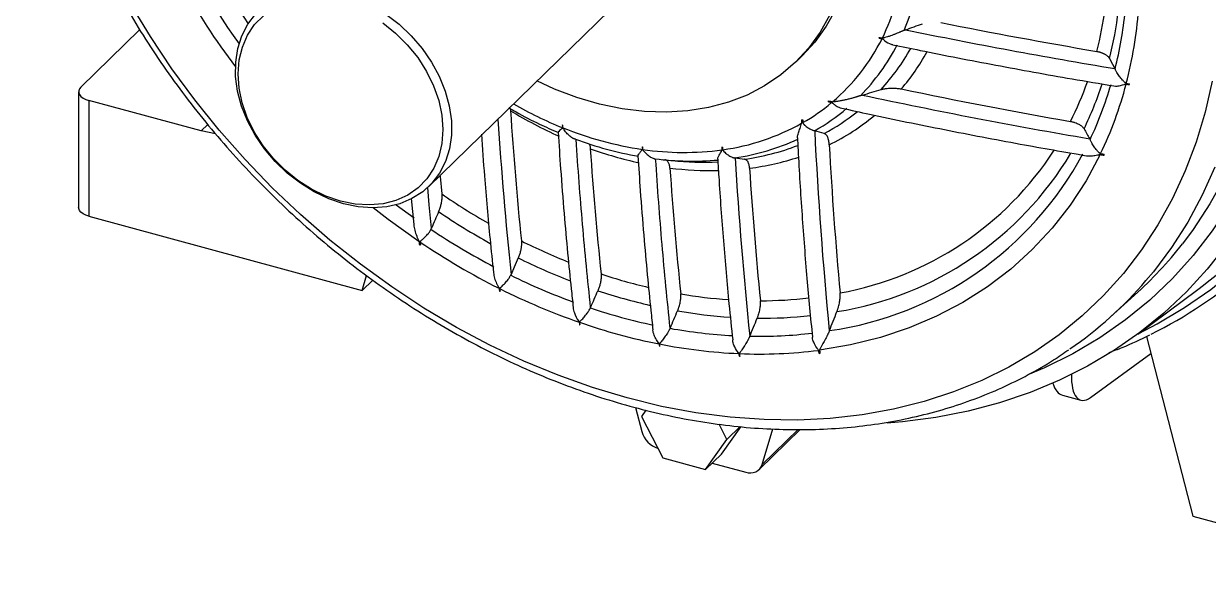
# Model space of a CAD drawing. Header units: millimetres. Extents: x 15 to 1184, y 5 to 836.
# Drawn here: x 770.6 to 862.7, y 139.5 to 183.5 of the extents above; entities that cross this region are included whole.
import ezdxf

# ---------------------------------------------------------------- set-up
doc = ezdxf.new("R2010")
doc.units = ezdxf.units.MM

msp = doc.modelspace()

# ---------------------------------------------------------------- linework, layer by layer
at = {"color": 7, "linetype": 'Continuous', "lineweight": 25}
for p, q in [((802.072, 170.859), (819.923, 188.282)), ((775.021, 178.581), (779.59, 183.04)), ((830.614, 180.55), (831.086, 181.012)), ((774.848, 178.221), (774.848, 169.22)), ((775.648, 177.537), (775.648, 168.537)), ((784.37, 175.167), (775.648, 177.537)), ((808.388, 176.922), (808.416, 176.736)), ((784.37, 175.167), (784.883, 175.668)), ((785.475, 174.951), (784.37, 175.167)), ((830.718, 174.634), (830.729, 174.412)), ((820.197, 172.944), (820.967, 172.866)), ((824.519, 172.975), (824.531, 172.774)), ((799.532, 169.434), (800.923, 168.417)), ((800.705, 169.911), (800.894, 167.886)), ((775.648, 168.537), (796.874, 162.768)), ((796.874, 162.768), (797.22, 163.926)), ((796.874, 162.768), (797.703, 163.577)), ((855.024, 160.686), (856.924, 162.396)), ((857.175, 159.374), (861.844, 162.844)), ((827.01, 159.208), (827.011, 159.211)), ((857.844, 159.193), (861.437, 145.222)), ((853.507, 154.453), (858.188, 157.857)), ((851.316, 154.623), (852.738, 154.236)), ((818.129, 153.671), (818.613, 151.79)), ((818.945, 153.462), (818.603, 152.98)), ((818.603, 152.98), (820.262, 149.743)), ((825.241, 151.175), (824.629, 152.369)), ((824.818, 150.048), (826.333, 152.18)), ((825.241, 151.175), (826.275, 152.185)), ((827.75, 148.851), (830.937, 151.962)), ((827.984, 149.244), (828.81, 152.006)), ((827.984, 149.244), (830.766, 151.959)), ((823.581, 148.841), (825.241, 151.175)), ((820.262, 149.743), (823.581, 148.841)), ((823.581, 148.841), (824.818, 150.048)), ((824.099, 149.346), (826.702, 148.639)), ((861.437, 145.222), (882.663, 139.453))]:
    msp.add_line(p, q, dxfattribs=at)
at = {"color": 7, "linetype": 'Continuous', "lineweight": 25, "flags": 128}
for points in [[(867.852, 188.861), (867.772, 186.197), (867.53, 183.586), (867.128, 181.036), (866.568, 178.557), (865.85, 176.156), (864.978, 173.842), (863.954, 171.623), (862.782, 169.506), (861.466, 167.499), (860.642, 166.391)], [(869.405, 186.432), (869.154, 183.775), (868.741, 181.181), (868.166, 178.659), (867.432, 176.217), (866.541, 173.864), (865.496, 171.606), (864.301, 169.453), (862.959, 167.41), (861.476, 165.486), (859.856, 163.686), (858.105, 162.017), (856.228, 160.483), (854.232, 159.091), (852.124, 157.845), (849.91, 156.75), (848.624, 156.202)], [(857.253, 159.432), (858.681, 160.171), (860.814, 161.44), (862.838, 162.852), (864.745, 164.401), (866.531, 166.083), (868.189, 167.894), (869.714, 169.826), (871.101, 171.875), (872.347, 174.034), (873.447, 176.296), (874.397, 178.654), (875.196, 181.1), (875.839, 183.628), (876.138, 185.113)], [(862.943, 179.033), (862.4, 176.631), (861.705, 174.305), (860.86, 172.064), (859.868, 169.914), (858.733, 167.863), (857.458, 165.918), (856.048, 164.086), (854.508, 162.372), (852.842, 160.783), (851.056, 159.323), (849.157, 157.999), (847.15, 156.814), (845.044, 155.772), (842.843, 154.876), (840.557, 154.131), (838.193, 153.538), (835.759, 153.1), (833.263, 152.817), (830.713, 152.691), (828.118, 152.722), (825.488, 152.911), (822.83, 153.256), (820.155, 153.756), (817.47, 154.41), (814.785, 155.216), (812.109, 156.17), (809.452, 157.269), (806.821, 158.511), (804.227, 159.889), (801.677, 161.401), (799.181, 163.041), (796.746, 164.803), (794.382, 166.681), (792.096, 168.668), (789.896, 170.76), (787.789, 172.947), (785.783, 175.223), (783.883, 177.58), (782.098, 180.01), (780.432, 182.504), (778.891, 185.056)], [(798.733, 184.252), (799.757, 183.467), (800.7, 182.574), (801.545, 181.588), (802.275, 180.53), (802.877, 179.417), (803.34, 178.271), (803.655, 177.114), (803.817, 175.968), (803.821, 174.852), (803.668, 173.79), (803.362, 172.799), (802.907, 171.9), (802.312, 171.108), (801.588, 170.439), (800.75, 169.905), (799.812, 169.516), (798.792, 169.28), (797.709, 169.2), (796.583, 169.279), (795.437, 169.514), (794.29, 169.902), (793.164, 170.435), (792.082, 171.103), (791.062, 171.894), (790.124, 172.793), (789.285, 173.783), (788.561, 174.845), (787.967, 175.96), (787.511, 177.107), (787.205, 178.264), (787.052, 179.41), (787.057, 180.523), (787.218, 181.582), (787.533, 182.568), (787.996, 183.462), (788.598, 184.247)], [(833.24, 184.188), (832.486, 182.851), (831.595, 181.622), (830.573, 180.511), (829.428, 179.526), (828.169, 178.675), (826.807, 177.964), (825.351, 177.4), (823.814, 176.987), (822.207, 176.728), (820.543, 176.624), (818.834, 176.677), (817.095, 176.887), (815.338, 177.251), (813.578, 177.767), (811.828, 178.431), (810.468, 179.054)], [(833.713, 184.65), (832.959, 183.313), (832.068, 182.084), (831.086, 181.012)], [(870.822, 184.998), (870.506, 182.388), (870.035, 179.841), (869.411, 177.366), (868.634, 174.97), (867.708, 172.661), (866.635, 170.446), (865.42, 168.332), (864.065, 166.326), (862.574, 164.434), (860.954, 162.662), (859.208, 161.015), (857.342, 159.499), (855.363, 158.119), (853.275, 156.878), (851.087, 155.78), (848.804, 154.83), (846.434, 154.03), (843.984, 153.383), (841.462, 152.89), (838.876, 152.553), (837.695, 152.453)], [(798.482, 183.569), (799.482, 182.772), (800.395, 181.867), (801.202, 180.871), (801.886, 179.804), (802.434, 178.689), (802.835, 177.549), (803.079, 176.406), (803.163, 175.284), (803.084, 174.206), (802.845, 173.193), (802.449, 172.267), (801.906, 171.447), (801.225, 170.748), (800.422, 170.186), (799.512, 169.772), (798.514, 169.514), (797.449, 169.418), (796.338, 169.486), (795.203, 169.715), (794.069, 170.102), (792.958, 170.639), (791.892, 171.314), (790.894, 172.114), (789.985, 173.023), (789.181, 174.022), (788.501, 175.09), (787.957, 176.206), (787.562, 177.347), (787.322, 178.489), (787.244, 179.61), (787.327, 180.687), (787.572, 181.697), (787.972, 182.62), (788.52, 183.437), (789.205, 184.131)], [(839.123, 183.038), (839.289, 183.097), (839.454, 183.156), (839.62, 183.215), (839.785, 183.274), (839.95, 183.333), (840.115, 183.392), (840.281, 183.451), (840.446, 183.511)], [(854.971, 180.798), (855.203, 180.364), (855.386, 180.023)], [(775.021, 178.581), (774.91, 178.441), (774.855, 178.292), (774.856, 178.141), (774.915, 177.992), (775.029, 177.853), (775.194, 177.727), (775.403, 177.621), (775.648, 177.537)], [(852.993, 175.333), (853.048, 175.237), (853.103, 175.141), (853.158, 175.045), (853.213, 174.949), (853.268, 174.853), (853.323, 174.756), (853.378, 174.66), (853.433, 174.564)], [(854.243, 173.329), (853.151, 171.301), (851.905, 169.389), (850.51, 167.601), (848.973, 165.943), (847.3, 164.424), (845.498, 163.05), (843.575, 161.826), (841.538, 160.758), (839.397, 159.851), (837.161, 159.107), (834.839, 158.53), (832.44, 158.124)], [(863.165, 172.357), (862.179, 170.171), (861.051, 168.083), (859.783, 166.098), (858.38, 164.225), (857.808, 163.538)], [(802.934, 171.701), (802.94, 171.64), (803.065, 170.275)], [(802.281, 167.61), (802.104, 169.432), (801.982, 170.773)], [(775.648, 168.537), (775.403, 168.621), (775.194, 168.727), (775.029, 168.853), (774.915, 168.992), (774.856, 169.14), (774.848, 169.22)], [(801.3, 166.587), (798.901, 168.298), (797.731, 169.2)], [(802.821, 168.895), (802.754, 168.734), (802.686, 168.573), (802.619, 168.413), (802.551, 168.252), (802.484, 168.092), (802.416, 167.931), (802.349, 167.77), (802.281, 167.61)], [(809.014, 165.295), (808.706, 164.581), (808.464, 164.019)], [(820.828, 159.848), (820.899, 160.015), (820.971, 160.182), (821.042, 160.349), (821.114, 160.516), (821.185, 160.683), (821.257, 160.85), (821.329, 161.017), (821.4, 161.184)], [(827.011, 159.211), (827.084, 159.386), (827.157, 159.561), (827.229, 159.735), (827.302, 159.91), (827.375, 160.085), (827.447, 160.26), (827.52, 160.435), (827.592, 160.61)], [(833.203, 159.644), (833.276, 159.829), (833.348, 160.014), (833.421, 160.198), (833.494, 160.383), (833.567, 160.568), (833.64, 160.753), (833.713, 160.937), (833.785, 161.122)]]:
    msp.add_lwpolyline(points, dxfattribs=at)
at = {"color": 7, "linetype": 'Continuous', "lineweight": 25}
for centre, radius, start, end in [((831.729, 213.995), 56.057, 201.28755, 217.13177), ((831.61, 213.837), 54.578, 202.78357, 215.74781), ((831.752, 213.981), 53.303, 204.39793, 214.87511), ((821.209, 190.354), 17.968, 333.70124, 352.19818), ((821.645, 190.419), 18.884, 336.84057, 350.75284), ((824.706, 188.901), 30.233, 345.55011, 351.98477), ((824.657, 188.397), 31.252, 345.92608, 352.86231), ((823.969, 187.733), 32.383, 346.14198, 354.25834), ((823.866, 187.243), 33.476, 345.50947, 355.45089), ((924.541, 596.229), 420.829, 258.66851, 260.34789), ((823.331, 189.339), 15.617, 310.38872, 333.39615), ((921.67, 584.334), 410.697, 258.11114, 258.14782), ((921.666, 584.258), 410.673, 258.11113, 258.14427), ((924.476, 598.048), 423.696, 258.37834, 260.61506), ((823.934, 189.383), 16.367, 315.5032, 332.68821), ((824.796, 189.782), 16.852, 317.45758, 330.89517), ((825.428, 189.808), 17.549, 319.59689, 331.01231), ((854.62, 179.614), 0.868, 24.67559, 28.12528), ((828.045, 187.919), 26.748, 333.3209, 340.51884), ((828.037, 187.426), 27.731, 334.14735, 341.90616), ((827.47, 186.8), 28.757, 334.67955, 343.82651), ((827.427, 186.322), 29.798, 334.31917, 345.41041), ((926.569, 610.501), 437.373, 260.74996, 260.78614), ((926.57, 610.567), 437.386, 260.75182, 260.78614), ((923.76, 587.688), 419.068, 257.87928, 260.33907), ((923.855, 586.069), 416.416, 258.21289, 260.05597), ((824.057, 204.319), 31.134, 240.31918, 248.11544), ((823.335, 189.385), 15.649, 299.90371, 309.88084), ((824.01, 189.387), 16.317, 299.51633, 310.26822), ((920.358, 571.728), 403.749, 257.52448, 257.56968), ((920.344, 571.565), 403.67, 257.52447, 257.55752), ((1109.742, 195.826), 302.952, 183.73493, 186.02649), ((1109.872, 196.718), 302.117, 183.79236, 185.7178), ((826.718, 207.119), 35.47, 238.93694, 245.82456), ((1172.684, 191.581), 342.006, 182.60404, 182.65046), ((1172.885, 191.565), 342.11, 182.60405, 182.63796), ((824.851, 189.836), 16.853, 298.12913, 308.57873), ((825.464, 189.921), 17.605, 296.02632, 309.56643), ((1138.799, 195.517), 326.965, 183.48632, 183.52233), ((1138.815, 195.511), 326.962, 183.48631, 183.52272), ((822.63, 200.571), 27.125, 248.00383, 261.58714), ((822.513, 191.02), 17.478, 277.87802, 299.21514), ((1145.33, 190.194), 313.63, 182.74311, 185.59414), ((823.303, 201.056), 28.293, 249.65902, 259.93195), ((823.076, 191.423), 18.561, 278.61412, 294.41332), ((823.848, 192.205), 19.431, 278.15262, 290.81459), ((1143.935, 190.987), 311.205, 183.11027, 185.23888), ((1112.988, 194.678), 299.108, 184.00482, 185.87672), ((824.923, 202.628), 30.628, 250.32376, 257.74505), ((1145.006, 193.829), 326.962, 183.48631, 183.52272), ((1145.028, 193.824), 326.965, 183.48632, 183.52233), ((821.894, 195.389), 21.89, 261.55943, 277.76895), ((1155.827, 192.519), 331.509, 183.21548, 183.25438), ((1155.914, 192.507), 331.539, 183.21548, 183.25061), ((824.368, 192.778), 20.674, 277.30141, 288.19419), ((829.468, 185.992), 26.611, 278.06727, 331.71728), ((829.647, 186.828), 26.037, 279.14594, 329.04007), ((829.516, 187.368), 25.204, 280.31665, 327.08406), ((926.141, 601.335), 434.003, 260.46424, 260.506), ((926.145, 601.46), 434.042, 260.46971, 260.506), ((822.538, 195.883), 23.06, 262.83572, 275.01021), ((1119.599, 193.045), 299.516, 183.97371, 185.85339), ((824.031, 197.471), 25.388, 262.69437, 271.24366), ((823.397, 196.622), 23.88, 264.16007, 272.72281), ((874.656, 528.145), 358.411, 262.17828, 262.29509), ((1131.01, 191.021), 305.658, 183.36725, 185.97369), ((1129.793, 191.822), 303.429, 183.69411, 185.64605), ((843.181, 189.932), 34.048, 296.17144, 326.60577), ((832.662, 213.275), 52.201, 235.46051, 240.16959), ((832.84, 213.369), 53.657, 235.98207, 241.01997), ((842.152, 189.343), 33.014, 306.6174, 321.69468), ((832.49, 212.859), 54.51, 236.28805, 242.25853), ((1085.827, 195.901), 286.033, 185.88218, 185.93287), ((1085.873, 195.867), 285.99, 185.88882, 185.93287), ((832.642, 212.906), 55.926, 236.03036, 243.317), ((830.702, 209.558), 47.997, 243.46218, 248.24427), ((836.135, 185.475), 31.061, 312.01218, 322.09148), ((830.878, 209.61), 49.416, 243.7391, 248.86516), ((807.456, 164.454), 1.097, 332.52117, 336.68198), ((830.533, 208.984), 50.168, 243.85909, 249.92013), ((829.007, 204.838), 42.979, 251.61532, 256.72743), ((834.27, 183.725), 31.009, 304.65181, 319.38217), ((1086.955, 193.447), 281.089, 186.2315, 186.27616), ((1086.995, 193.428), 281.074, 186.23379, 186.27616), ((830.68, 208.974), 51.532, 243.37158, 250.82659), ((829.183, 204.89), 44.398, 251.65208, 257.11089), ((827.983, 199.661), 37.698, 260.32129, 266.02614), ((827.831, 194.608), 32.638, 270.01058, 276.64364), ((828.878, 204.216), 45.119, 251.58426, 258.00671), ((828.135, 199.719), 39.119, 260.0865, 266.14453), ((1090.746, 191.374), 278.728, 186.4008, 186.44268), ((1090.763, 191.368), 278.726, 186.40105, 186.44267), ((829.028, 204.187), 46.468, 250.83718, 258.7538), ((827.936, 194.49), 33.882, 269.41793, 276.4305), ((827.871, 199.041), 39.846, 259.8038, 266.87153), ((827.689, 193.981), 34.78, 268.88125, 276.93844), ((1096.954, 189.686), 278.726, 186.40105, 186.44267), ((1096.974, 189.681), 278.728, 186.4008, 186.44268), ((828.008, 199.006), 41.187, 258.76532, 267.42243), ((1105.568, 188.381), 281.074, 186.23379, 186.27616), ((827.792, 193.913), 36.09, 267.49132, 277.25144), ((1105.64, 188.369), 281.089, 186.2315, 186.27616), ((1116.827, 187.454), 285.989, 185.88882, 185.93287), ((1116.967, 187.437), 286.033, 185.88218, 185.93287), ((820.423, 152.292), 1.879, 195.47831, 253.64256), ((827.051, 149.56), 0.985, 249.27251, 341.25325)]:
    msp.add_arc(centre, radius, start, end, dxfattribs=at)
for centre, major_axis, ratio, start_param, end_param in [((838.914, 182.47), (0.84, 0.538), 0.418726, 1.065187, 1.201035), ((835.276, 177.453), (1.062, 0.516), 0.250247, 0.972443, 1.133466), ((831.457, 174.783), (0.731, 0.304), 0.397749, 0.457848, 0.480724), ((853.155, 174.004), (0.011, 0.759), 0.530798, 5.435403, 5.550013), ((825.264, 172.956), (0.752, 0.059), 0.149807, 0.601802, 0.654291), ((801.623, 168.072), (0.01, 0.971), 0.771748, 4.110342, 4.224953), ((801.374, 149.535), (97.9, 224.484), 0.030283, 4.778705, 4.784488), ((814.009, 161.737), (0.342, 0.827), 0.778614, 4.634767, 4.69106), ((820.201, 160.054), (0.434, 0.793), 0.723169, 4.816857, 4.844926), ((833.756, 159.151), (0.471, 1.554), 0.422082, 1.377805, 1.393419), ((853.889, 158.068), (1.169, 3.827), 0.381737, 2.179383, 3.610553), ((852.263, 158.51), (0.925, 3.893), 0.417667, 2.528257, 3.128198)]:
    msp.add_ellipse(centre, major_axis=major_axis, ratio=ratio, start_param=start_param, end_param=end_param, dxfattribs=at)
for points, knots in [([(770.577, 212.502), (770.581, 212.052), (770.593, 210.757), (770.721, 208.594), (771.007, 206.012), (771.434, 203.411), (772, 200.801), (772.703, 198.189), (773.54, 195.583), (774.51, 192.99), (775.609, 190.418), (776.834, 187.875), (778.181, 185.368), (779.646, 182.905), (781.224, 180.492), (782.912, 178.137), (784.705, 175.846), (786.595, 173.627), (788.58, 171.485), (790.652, 169.427), (792.805, 167.458), (795.034, 165.586), (797.331, 163.814), (799.691, 162.149), (802.106, 160.595), (804.57, 159.157), (807.074, 157.84), (809.613, 156.646), (812.178, 155.58), (814.762, 154.645), (817.358, 153.845), (819.958, 153.181), (822.553, 152.655), (825.138, 152.27), (827.702, 152.027), (830.24, 151.926), (832.744, 151.968), (835.205, 152.153), (837.616, 152.481), (839.97, 152.949), (842.259, 153.558), (844.477, 154.304), (846.618, 155.184), (848.67, 156.202), (850.406, 157.191), (851.415, 157.893), (851.806, 158.164)], [0, 0, 0, 0, 0.012368, 0.035512, 0.058666, 0.081834, 0.105013, 0.128201, 0.151394, 0.174591, 0.197792, 0.220994, 0.244196, 0.267399, 0.290601, 0.313804, 0.337006, 0.360208, 0.38341, 0.406613, 0.429817, 0.453022, 0.476228, 0.499436, 0.522646, 0.545857, 0.569071, 0.592286, 0.615503, 0.63872, 0.661935, 0.685149, 0.708358, 0.731561, 0.754755, 0.777937, 0.801103, 0.82425, 0.847374, 0.870472, 0.89354, 0.916577, 0.939582, 0.962554, 0.985496, 1, 1, 1, 1]), ([(837.294, 182.345), (837.301, 182.343), (837.329, 182.335), (837.514, 182.173), (837.77, 181.973), (838.036, 181.904), (838.123, 181.881)], [0, 0, 0, 0, 0.020655, 0.088343, 0.700968, 1, 1, 1, 1]), ([(839.007, 182.992), (838.987, 182.984), (838.944, 182.965), (838.878, 182.936), (838.808, 182.906), (838.734, 182.874), (838.656, 182.841), (838.535, 182.79), (838.363, 182.72), (838.152, 182.638), (837.936, 182.56), (837.728, 182.491), (837.571, 182.443), (837.47, 182.416), (837.427, 182.406), (837.396, 182.399), (837.369, 182.394), (837.344, 182.39), (837.326, 182.392), (837.318, 182.393)], [0, 0, 0, 0, 0.036933, 0.0757, 0.116375, 0.159023, 0.2037, 0.250453, 0.367311, 0.499269, 0.617556, 0.749422, 0.874672, 0.909709, 0.937327, 0.954782, 0.968651, 0.98674, 1, 1, 1, 1]), ([(838.123, 181.878), (838.834, 181.73), (841.487, 181.179), (846.126, 180.28), (851.151, 179.365), (854.231, 178.855), (855.318, 178.675)], [0, 0, 0, 0, 0.125835, 0.469279, 0.812724, 1, 1, 1, 1]), ([(853.982, 181.357), (854.011, 181.352), (854.067, 181.342), (854.149, 181.323), (854.225, 181.303), (854.298, 181.28), (854.366, 181.256), (854.43, 181.231), (854.49, 181.205), (854.545, 181.178), (854.617, 181.14), (854.7, 181.088), (854.789, 181.02), (854.863, 180.948), (854.925, 180.875), (854.956, 180.823), (854.971, 180.798)], [0, 0, 0, 0, 0.062303, 0.12291, 0.181823, 0.239042, 0.294568, 0.348401, 0.400544, 0.450997, 0.499761, 0.603998, 0.706113, 0.806131, 0.904082, 1, 1, 1, 1]), ([(856.277, 178.867), (856.273, 178.868), (856.263, 178.87), (856.248, 178.877), (856.233, 178.887), (856.215, 178.9), (856.192, 178.919), (856.161, 178.946), (856.116, 178.988), (856.057, 179.047), (855.967, 179.142), (855.862, 179.264), (855.744, 179.415), (855.641, 179.563), (855.557, 179.697), (855.494, 179.807), (855.446, 179.898), (855.421, 179.951), (855.409, 179.977)], [0, 0, 0, 0, 0.009161, 0.019582, 0.031564, 0.045345, 0.062903, 0.090013, 0.125652, 0.184517, 0.250729, 0.381516, 0.50014, 0.630462, 0.749555, 0.836821, 0.920238, 1, 1, 1, 1]), ([(855.318, 178.673), (855.4, 178.666), (855.573, 178.651), (855.841, 178.707), (856.044, 178.763), (856.15, 178.795), (856.206, 178.811), (856.238, 178.818), (856.256, 178.816), (856.264, 178.816)], [0, 0, 0, 0, 0.312184, 0.655598, 0.827765, 0.913896, 0.956964, 0.981692, 1, 1, 1, 1]), ([(835.609, 177.912), (835.587, 177.904), (835.542, 177.889), (835.471, 177.865), (835.396, 177.84), (835.316, 177.815), (835.232, 177.789), (835.143, 177.762), (834.996, 177.72), (834.781, 177.662), (834.512, 177.597), (834.238, 177.539), (834.015, 177.498), (833.838, 177.471), (833.728, 177.456), (833.644, 177.446), (833.583, 177.44), (833.531, 177.438), (833.487, 177.438), (833.461, 177.442), (833.45, 177.444)], [0, 0, 0, 0, 0.030015, 0.061869, 0.095627, 0.131342, 0.169062, 0.208825, 0.250664, 0.366894, 0.499662, 0.619466, 0.749735, 0.816096, 0.874779, 0.909474, 0.937397, 0.963511, 0.984324, 1, 1, 1, 1]), ([(837.212, 178.388), (837.235, 178.394), (837.282, 178.408), (837.355, 178.426), (837.432, 178.443), (837.512, 178.458), (837.63, 178.477), (837.792, 178.496), (837.988, 178.506), (838.194, 178.506), (838.382, 178.495), (838.552, 178.476), (838.682, 178.456), (838.758, 178.44), (838.791, 178.434)], [0, 0, 0, 0, 0.04674, 0.095024, 0.144874, 0.196308, 0.249344, 0.367534, 0.499462, 0.610935, 0.749118, 0.849293, 0.93408, 1, 1, 1, 1]), ([(808.279, 176.988), (808.466, 176.874), (809.243, 176.402), (810.532, 175.744), (811.643, 175.263), (812.137, 175.049)], [0, 0, 0, 0, 0.149883, 0.621796, 1, 1, 1, 1]), ([(833.369, 177.376), (833.382, 177.372), (833.41, 177.364), (833.513, 177.3), (833.673, 177.153), (833.91, 177.007), (834.086, 176.967), (834.159, 176.951)], [0, 0, 0, 0, 0.0447608, 0.0924245, 0.3688013, 0.7370873, 1, 1, 1, 1]), ([(834.157, 176.943), (834.876, 176.786), (837.522, 176.208), (842.139, 175.265), (847.765, 174.185), (851.471, 173.541), (853.194, 173.242)], [0, 0, 0, 0, 0.115167, 0.423554, 0.731941, 1, 1, 1, 1]), ([(851.946, 175.909), (851.972, 175.904), (852.024, 175.894), (852.099, 175.878), (852.167, 175.86), (852.23, 175.842), (852.327, 175.812), (852.45, 175.765), (852.587, 175.699), (852.702, 175.631), (852.798, 175.56), (852.878, 175.486), (852.944, 175.411), (852.977, 175.359), (852.993, 175.333)], [0, 0, 0, 0, 0.056129, 0.109149, 0.159057, 0.205852, 0.249532, 0.379534, 0.4997, 0.606637, 0.710079, 0.810078, 0.906694, 1, 1, 1, 1]), ([(812.452, 175.429), (812.452, 175.426), (812.451, 175.42), (812.444, 175.411), (812.432, 175.397), (812.409, 175.375), (812.388, 175.354), (812.374, 175.341), (812.37, 175.337), (812.369, 175.336), (812.34, 175.308), (812.259, 175.231), (812.162, 175.132), (812.099, 175.068), (812.12, 175.061), (812.123, 175.06)], [0, 0, 0, 0, 0.009824, 0.019713, 0.039498, 0.07907, 0.137593, 0.152647, 0.15662, 0.158044, 0.158223, 0.31647, 0.632607, 0.948367, 1, 1, 1, 1]), ([(812.119, 175.06), (812.181, 174.108), (812.317, 171.987), (812.566, 168.856), (812.843, 165.751), (813.082, 163.321), (813.235, 161.932), (813.287, 161.455)], [0, 0, 0, 0, 0.204889, 0.456827, 0.685221, 0.89199, 1, 1, 1, 1]), ([(813.468, 174.527), (813.457, 174.529), (813.434, 174.533), (813.397, 174.544), (813.357, 174.559), (813.314, 174.578), (813.267, 174.601), (813.194, 174.643), (813.088, 174.715), (812.957, 174.824), (812.824, 174.955), (812.698, 175.096), (812.596, 175.228), (812.53, 175.323), (812.497, 175.371), (812.482, 175.396), (812.475, 175.408), (812.472, 175.416), (812.471, 175.419), (812.471, 175.421)], [0, 0, 0, 0, 0.036772, 0.075551, 0.116311, 0.159011, 0.2036, 0.250018, 0.367134, 0.49995, 0.616812, 0.75, 0.874996, 0.937505, 0.968761, 0.984388, 0.9922, 0.99605, 1, 1, 1, 1]), ([(830.734, 174.634), (830.729, 174.66), (830.711, 174.747), (830.796, 175.011), (830.919, 175.351), (831.002, 175.628), (831.044, 175.766)], [0, 0, 0, 0, 0.124498, 0.415539, 0.70799, 1, 1, 1, 1]), ([(831.137, 175.819), (831.137, 175.813), (831.138, 175.801), (831.144, 175.783), (831.152, 175.764), (831.166, 175.741), (831.188, 175.713), (831.216, 175.682), (831.247, 175.65), (831.288, 175.611), (831.406, 175.51), (831.564, 175.401), (831.734, 175.308), (831.842, 175.258), (831.926, 175.225), (831.993, 175.202), (832.031, 175.192), (832.049, 175.187)], [0, 0, 0, 0, 0.015094, 0.030413, 0.046255, 0.062893, 0.090264, 0.125833, 0.154991, 0.188509, 0.251003, 0.501043, 0.631096, 0.751208, 0.83722, 0.920064, 1, 1, 1, 1]), ([(833.188, 174.102), (833.187, 174.129), (833.183, 174.184), (833.175, 174.263), (833.165, 174.339), (833.147, 174.437), (833.12, 174.552), (833.077, 174.676), (833.023, 174.784), (832.966, 174.863), (832.909, 174.917), (832.855, 174.954), (832.816, 174.967), (832.796, 174.974)], [0, 0, 0, 0, 0.0629179, 0.125345, 0.1874037, 0.2492186, 0.3753373, 0.4988342, 0.6254482, 0.7484023, 0.8342313, 0.9178513, 1, 1, 1, 1]), ([(806.154, 174.914), (806.23, 173.831), (806.422, 171.077), (806.741, 167.495), (807.002, 165.021), (807.093, 164.151)], [0, 0, 0, 0, 0.296179, 0.752748, 1, 1, 1, 1]), ([(814.645, 161.453), (814.412, 163.591), (814.203, 165.742), (813.83, 170.069), (813.663, 172.274), (813.517, 174.519)], [0, 0, 0, 0, 0.5, 0.5, 1, 1, 1, 1]), ([(814.517, 174.167), (814.537, 174.124), (814.586, 174.022), (814.601, 173.874), (814.61, 173.788)], [0, 0, 0, 0, 0.42271, 1, 1, 1, 1]), ([(830.729, 174.412), (830.741, 174.177), (830.836, 172.235), (831.064, 168.644), (831.431, 163.781), (831.734, 160.651), (831.879, 159.141)], [0, 0, 0, 0, 0.0448105, 0.3705709, 0.6963528, 1, 1, 1, 1]), ([(854.281, 173.409), (854.275, 173.41), (854.262, 173.413), (854.241, 173.422), (854.22, 173.434), (854.195, 173.452), (854.164, 173.478), (854.121, 173.518), (854.066, 173.575), (853.982, 173.668), (853.883, 173.792), (853.775, 173.943), (853.678, 174.092), (853.602, 174.225), (853.545, 174.334), (853.501, 174.423), (853.477, 174.476), (853.465, 174.502)], [0, 0, 0, 0, 0.01345, 0.028198, 0.044603, 0.062928, 0.090372, 0.125785, 0.181516, 0.250754, 0.377916, 0.500946, 0.630367, 0.750758, 0.836441, 0.919483, 1, 1, 1, 1]), ([(818.328, 173.231), (818.323, 173.235), (818.302, 173.251), (818.374, 173.353), (818.473, 173.489), (818.566, 173.606), (818.616, 173.669), (818.642, 173.701), (818.654, 173.719), (818.661, 173.729), (818.662, 173.735), (818.662, 173.739)], [0, 0, 0, 0, 0.081473, 0.38732, 0.693538, 0.846784, 0.923422, 0.961741, 0.9809, 0.990478, 1, 1, 1, 1]), ([(818.32, 173.231), (818.378, 172.329), (818.512, 170.256), (818.757, 167.174), (819.034, 164.069), (819.275, 161.618), (819.43, 160.208), (819.485, 159.711)], [0, 0, 0, 0, 0.19553, 0.448953, 0.678693, 0.88668, 1, 1, 1, 1]), ([(818.681, 173.736), (818.681, 173.734), (818.682, 173.731), (818.684, 173.724), (818.692, 173.713), (818.707, 173.691), (818.741, 173.649), (818.809, 173.567), (818.952, 173.412), (819.17, 173.223), (819.392, 173.087), (819.535, 173.031), (819.601, 173.013), (819.636, 173.006), (819.653, 173.004), (819.662, 173.003)], [0, 0, 0, 0, 0.003874, 0.007804, 0.015623, 0.031265, 0.062552, 0.125124, 0.250239, 0.500187, 0.749836, 0.874867, 0.937427, 0.966821, 1, 1, 1, 1]), ([(824.531, 172.975), (824.526, 172.984), (824.507, 173.021), (824.585, 173.178), (824.683, 173.368), (824.773, 173.524), (824.818, 173.607), (824.845, 173.656), (824.85, 173.685), (824.853, 173.7)], [0, 0, 0, 0, 0.096872, 0.396505, 0.69795, 0.849003, 0.924562, 0.962334, 1, 1, 1, 1]), ([(824.909, 173.708), (824.909, 173.704), (824.91, 173.696), (824.915, 173.683), (824.923, 173.67), (824.934, 173.654), (824.951, 173.633), (824.975, 173.605), (825.035, 173.541), (825.13, 173.452), (825.259, 173.348), (825.391, 173.257), (825.52, 173.183), (825.632, 173.132), (825.722, 173.1), (825.794, 173.08), (825.836, 173.074), (825.856, 173.071)], [0, 0, 0, 0, 0.009563, 0.019953, 0.031481, 0.045278, 0.062873, 0.088842, 0.125619, 0.251023, 0.375574, 0.499662, 0.629475, 0.749294, 0.836529, 0.919974, 1, 1, 1, 1]), ([(853.194, 173.244), (853.286, 173.233), (853.481, 173.211), (853.775, 173.252), (854, 173.297), (854.118, 173.32), (854.187, 173.332), (854.225, 173.33), (854.243, 173.329)], [0, 0, 0, 0, 0.303949, 0.651679, 0.825917, 0.913066, 0.958324, 1, 1, 1, 1]), ([(820.828, 159.848), (820.711, 160.923), (820.6, 162.002), (820.39, 164.167), (820.291, 165.252), (820.01, 168.519), (819.843, 170.739), (819.697, 173)], [0, 0, 0, 0, 0.25, 0.25, 0.5, 0.5, 1, 1, 1, 1]), ([(820.803, 172.289), (820.801, 172.312), (820.797, 172.358), (820.788, 172.423), (820.777, 172.485), (820.758, 172.564), (820.728, 172.653), (820.682, 172.745), (820.627, 172.819), (820.563, 172.875), (820.491, 172.914), (820.438, 172.924), (820.411, 172.928)], [0, 0, 0, 0, 0.06257, 0.124878, 0.187132, 0.249538, 0.374728, 0.499709, 0.624604, 0.749343, 0.874705, 1, 1, 1, 1]), ([(824.531, 172.774), (824.554, 172.389), (824.677, 170.316), (824.952, 166.613), (825.319, 162.383), (825.587, 159.848), (825.685, 158.917)], [0, 0, 0, 0, 0.081057, 0.437198, 0.793362, 1, 1, 1, 1]), ([(826.995, 172.272), (826.993, 172.296), (826.99, 172.344), (826.981, 172.413), (826.97, 172.479), (826.952, 172.562), (826.922, 172.659), (826.877, 172.759), (826.823, 172.842), (826.765, 172.899), (826.71, 172.936), (826.659, 172.959), (826.622, 172.966), (826.603, 172.97)], [0, 0, 0, 0, 0.062764, 0.1251571, 0.1873585, 0.2495489, 0.3751739, 0.4997307, 0.6247575, 0.7486082, 0.832973, 0.9165687, 1, 1, 1, 1]), ([(803.065, 170.275), (803.067, 170.253), (803.071, 170.21), (803.073, 170.144), (803.074, 170.081), (803.073, 170.02), (803.07, 169.923), (803.059, 169.789), (803.034, 169.621), (803.003, 169.462), (802.966, 169.311), (802.922, 169.166), (802.875, 169.027), (802.839, 168.938), (802.821, 168.895)], [0, 0, 0, 0, 0.056129, 0.109149, 0.159057, 0.205852, 0.249532, 0.379534, 0.4997, 0.606637, 0.710079, 0.810078, 0.906694, 1, 1, 1, 1]), ([(800.893, 167.886), (800.915, 167.737), (800.961, 167.43), (801.092, 167.069), (801.201, 166.823), (801.257, 166.703), (801.288, 166.635), (801.296, 166.603), (801.3, 166.587)], [0, 0, 0, 0, 0.318675, 0.659049, 0.8296, 0.914905, 0.959205, 1, 1, 1, 1]), ([(801.392, 166.524), (801.392, 166.529), (801.392, 166.54), (801.396, 166.555), (801.403, 166.57), (801.415, 166.587), (801.434, 166.607), (801.464, 166.636), (801.507, 166.675), (801.58, 166.739), (801.677, 166.827), (801.796, 166.944), (801.915, 167.07), (802.02, 167.194), (802.106, 167.308), (802.176, 167.41), (802.216, 167.481), (802.235, 167.515)], [0, 0, 0, 0, 0.01345, 0.028198, 0.044603, 0.062928, 0.090372, 0.125785, 0.181516, 0.250754, 0.377916, 0.500946, 0.630367, 0.750758, 0.836441, 0.919483, 1, 1, 1, 1]), ([(809.258, 166.618), (809.26, 166.595), (809.264, 166.548), (809.267, 166.476), (809.267, 166.404), (809.264, 166.332), (809.26, 166.26), (809.253, 166.189), (809.245, 166.119), (809.235, 166.051), (809.219, 165.958), (809.194, 165.841), (809.158, 165.698), (809.115, 165.559), (809.067, 165.424), (809.032, 165.338), (809.014, 165.295)], [0, 0, 0, 0, 0.062303, 0.12291, 0.181823, 0.239042, 0.294568, 0.348401, 0.400544, 0.450997, 0.499761, 0.603998, 0.706113, 0.806131, 0.904082, 1, 1, 1, 1]), ([(807.09, 164.151), (807.113, 164.009), (807.16, 163.718), (807.3, 163.38), (807.415, 163.153), (807.477, 163.043), (807.507, 162.988), (807.523, 162.957), (807.526, 162.942), (807.528, 162.936)], [0, 0, 0, 0, 0.322487, 0.660757, 0.830345, 0.915186, 0.957608, 0.981966, 1, 1, 1, 1]), ([(807.583, 162.908), (807.583, 162.911), (807.583, 162.919), (807.587, 162.929), (807.593, 162.94), (807.602, 162.951), (807.615, 162.966), (807.635, 162.986), (807.667, 163.017), (807.711, 163.059), (807.784, 163.129), (807.878, 163.223), (807.995, 163.348), (808.111, 163.48), (808.215, 163.611), (808.3, 163.731), (808.37, 163.839), (808.41, 163.912), (808.43, 163.947)], [0, 0, 0, 0, 0.009161, 0.019582, 0.031564, 0.045345, 0.062903, 0.090013, 0.125652, 0.184517, 0.250729, 0.381516, 0.50014, 0.630462, 0.749555, 0.836821, 0.920238, 1, 1, 1, 1]), ([(815.452, 164.053), (815.454, 164.032), (815.457, 163.99), (815.46, 163.924), (815.461, 163.856), (815.459, 163.787), (815.455, 163.717), (815.448, 163.646), (815.44, 163.573), (815.429, 163.501), (815.413, 163.407), (815.389, 163.292), (815.353, 163.155), (815.311, 163.018), (815.263, 162.882), (815.226, 162.794), (815.207, 162.749)], [0, 0, 0, 0, 0.0568505, 0.1133686, 0.1695555, 0.2254122, 0.2809401, 0.3361404, 0.3910142, 0.445563, 0.4997881, 0.5988473, 0.6983895, 0.7984232, 0.8989571, 1, 1, 1, 1]), ([(821.4, 161.184), (821.412, 161.212), (821.435, 161.267), (821.467, 161.351), (821.496, 161.437), (821.533, 161.551), (821.573, 161.696), (821.61, 161.868), (821.637, 162.037), (821.65, 162.183), (821.654, 162.305), (821.653, 162.405), (821.647, 162.468), (821.645, 162.5)], [0, 0, 0, 0, 0.062486, 0.124759, 0.187039, 0.249542, 0.37464, 0.4997, 0.624657, 0.749515, 0.833164, 0.91648, 1, 1, 1, 1]), ([(833.785, 161.122), (833.795, 161.147), (833.814, 161.196), (833.84, 161.27), (833.865, 161.345), (833.889, 161.421), (833.922, 161.536), (833.96, 161.688), (833.997, 161.877), (834.022, 162.062), (834.035, 162.221), (834.039, 162.355), (834.038, 162.466), (834.033, 162.536), (834.03, 162.571)], [0, 0, 0, 0, 0.049569, 0.099191, 0.14897, 0.199012, 0.249418, 0.374064, 0.49956, 0.62415, 0.748937, 0.832946, 0.916485, 1, 1, 1, 1]), ([(813.286, 161.455), (813.286, 161.453), (813.277, 161.311), (813.408, 160.93), (813.572, 160.585), (813.717, 160.363), (813.745, 160.332), (813.754, 160.304), (813.756, 160.3)], [0, 0, 0, 0, 0.005965, 0.337687, 0.907173, 0.917004, 0.989676, 1, 1, 1, 1]), ([(813.774, 160.294), (813.774, 160.295), (813.774, 160.298), (813.776, 160.304), (813.782, 160.311), (813.795, 160.326), (813.822, 160.355), (813.879, 160.414), (813.969, 160.509), (814.079, 160.631), (814.195, 160.768), (814.308, 160.909), (814.412, 161.052), (814.498, 161.181), (814.567, 161.296), (814.606, 161.371), (814.624, 161.407)], [0, 0, 0, 0, 0.003885, 0.007798, 0.01561, 0.031239, 0.062498, 0.125015, 0.25002, 0.385886, 0.500104, 0.633918, 0.750049, 0.841617, 0.924932, 1, 1, 1, 1]), ([(827.592, 160.61), (827.604, 160.638), (827.627, 160.695), (827.659, 160.783), (827.689, 160.871), (827.726, 160.99), (827.766, 161.139), (827.803, 161.317), (827.829, 161.492), (827.842, 161.642), (827.846, 161.767), (827.845, 161.872), (827.839, 161.937), (827.837, 161.97)], [0, 0, 0, 0, 0.0623031, 0.1245085, 0.1868288, 0.2494754, 0.3744069, 0.4996266, 0.6244381, 0.7492535, 0.8330677, 0.9164794, 1, 1, 1, 1]), ([(819.965, 158.611), (819.964, 158.615), (819.925, 158.721), (819.721, 158.931), (819.582, 159.293), (819.478, 159.563), (819.485, 159.703), (819.486, 159.711)], [0, 0, 0, 0, 0.010158, 0.32681, 0.653752, 0.980258, 1, 1, 1, 1]), ([(820.817, 159.825), (820.808, 159.804), (820.788, 159.762), (820.756, 159.699), (820.717, 159.627), (820.669, 159.545), (820.599, 159.43), (820.504, 159.288), (820.354, 159.078), (820.205, 158.887), (820.087, 158.743), (820.031, 158.676), (820.004, 158.643), (819.992, 158.627), (819.986, 158.618), (819.984, 158.612), (819.984, 158.609), (819.984, 158.608)], [0, 0, 0, 0, 0.040988, 0.082629, 0.125039, 0.185776, 0.250074, 0.367612, 0.500082, 0.749913, 0.874952, 0.937484, 0.968751, 0.984384, 0.992199, 0.99606, 1, 1, 1, 1]), ([(833.193, 159.621), (833.186, 159.602), (833.171, 159.564), (833.147, 159.506), (833.12, 159.446), (833.092, 159.384), (833.062, 159.32), (833.03, 159.254), (832.976, 159.145), (832.895, 158.99), (832.795, 158.807), (832.692, 158.623), (832.605, 158.47), (832.54, 158.356), (832.496, 158.276), (832.471, 158.229), (832.454, 158.192), (832.447, 158.172), (832.44, 158.15), (832.44, 158.132), (832.44, 158.124)], [0, 0, 0, 0, 0.031137, 0.063706, 0.097785, 0.133445, 0.170748, 0.209749, 0.250499, 0.366199, 0.49937, 0.610645, 0.749522, 0.836611, 0.874787, 0.937432, 0.951001, 0.962493, 0.983434, 1, 1, 1, 1]), ([(854.943, 157.947), (855.286, 158.074), (856.372, 158.475), (857.401, 158.972), (858.106, 159.313)], [0, 0, 0, 0, 0.315197, 1, 1, 1, 1]), ([(826.156, 157.86), (826.155, 157.866), (826.141, 157.917), (825.956, 158.114), (825.803, 158.444), (825.68, 158.767), (825.686, 158.905), (825.686, 158.917)], [0, 0, 0, 0, 0.018307, 0.162149, 0.645128, 0.967406, 1, 1, 1, 1]), ([(827.01, 159.208), (827.001, 159.187), (826.983, 159.145), (826.953, 159.082), (826.921, 159.016), (826.886, 158.948), (826.848, 158.878), (826.789, 158.772), (826.703, 158.627), (826.597, 158.459), (826.488, 158.294), (826.402, 158.167), (826.334, 158.067), (826.293, 158.008), (826.263, 157.963), (826.244, 157.934), (826.231, 157.913), (826.221, 157.895), (826.213, 157.877), (826.212, 157.863), (826.212, 157.858)], [0, 0, 0, 0, 0.0371969, 0.076047, 0.1166706, 0.1591744, 0.2036533, 0.2501914, 0.3664874, 0.4990515, 0.612991, 0.7492752, 0.8118215, 0.8746212, 0.908034, 0.9373204, 0.9548952, 0.9686734, 0.9866948, 1, 1, 1, 1]), ([(832.347, 158.112), (832.344, 158.123), (832.331, 158.172), (832.275, 158.239), (832.141, 158.424), (831.99, 158.695), (831.88, 158.99), (831.885, 159.126), (831.885, 159.141)], [0, 0, 0, 0, 0.035944, 0.160532, 0.21545, 0.639775, 0.959142, 1, 1, 1, 1])]:
    msp.add_open_spline(points, degree=3, knots=knots, dxfattribs=at)
for points in [[(837.062, 182.394), (837.061, 182.412), (837.061, 182.429), (837.061, 182.447)], [(856.537, 178.772), (856.536, 178.789), (856.536, 178.806), (856.536, 178.825)], [(835.767, 177.963), (836.25, 178.103), (836.731, 178.245), (837.212, 178.388)], [(833.142, 177.426), (833.141, 177.455), (833.14, 177.484), (833.139, 177.513)], [(831.031, 176.043), (831.063, 176.036), (831.095, 176.029), (831.127, 176.022)], [(812.44, 175.634), (812.446, 175.632), (812.452, 175.63), (812.458, 175.629)], [(832.796, 174.974), (832.55, 175.042), (832.304, 175.112), (832.059, 175.184)], [(818.649, 173.946), (818.652, 173.945), (818.656, 173.944), (818.659, 173.944)], [(818.659, 173.944), (818.662, 173.943), (818.665, 173.942), (818.668, 173.941)], [(824.84, 173.924), (824.859, 173.92), (824.878, 173.915), (824.897, 173.911)], [(854.555, 173.277), (854.553, 173.304), (854.552, 173.333), (854.552, 173.363)], [(801.326, 166.335), (801.354, 166.324), (801.384, 166.314), (801.415, 166.306)], [(807.551, 162.718), (807.569, 162.712), (807.587, 162.706), (807.606, 162.701)], [(813.778, 160.098), (813.781, 160.097), (813.785, 160.096), (813.788, 160.095)], [(813.788, 160.095), (813.791, 160.094), (813.794, 160.093), (813.797, 160.093)], [(819.988, 158.41), (819.994, 158.408), (820, 158.407), (820.007, 158.405)], [(826.179, 157.653), (826.197, 157.648), (826.217, 157.644), (826.236, 157.64)], [(832.37, 157.893), (832.401, 157.884), (832.433, 157.878), (832.466, 157.872)]]:
    msp.add_open_spline(points, degree=3, dxfattribs=at)

doc.saveas('drawing.dxf')
